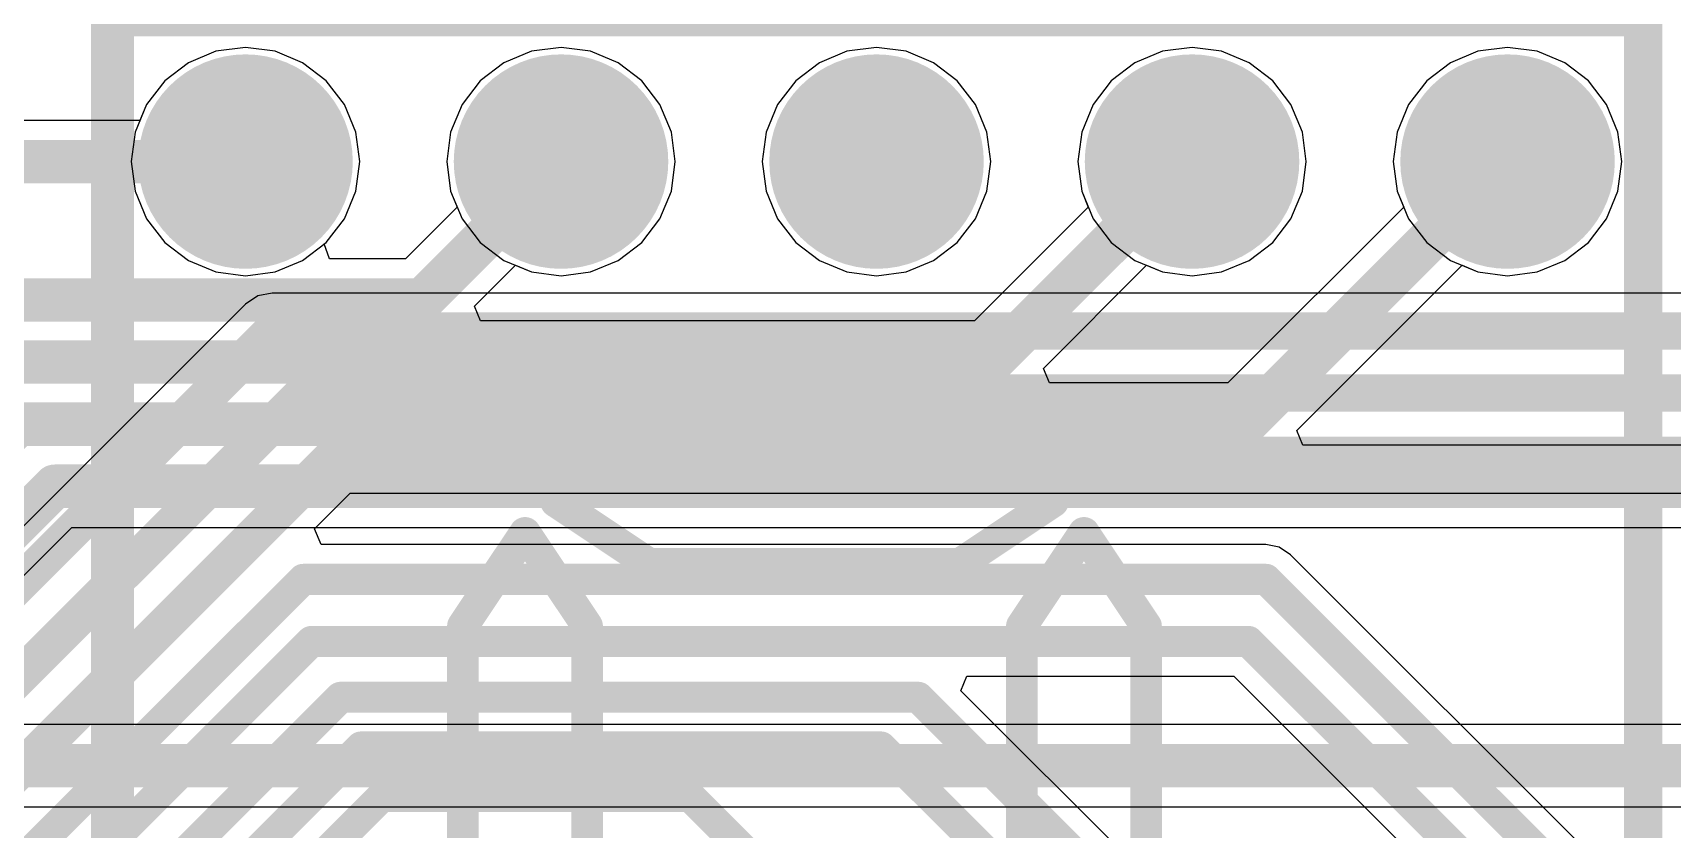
# Model space of a CAD drawing. Header units: millimetres. Extents: x 118 to 288, y 159 to 220.
# Drawn here: x 196.32 to 209.52, y 199.01 to 205.43 of the extents above; entities that cross this region are included whole.
import ezdxf

# ---------------------------------------------------------------- set-up
doc = ezdxf.new("R2010")
doc.units = ezdxf.units.MM
for name, color, linetype in [('BottomLayer', 5, 'Continuous'), ('BottomSolder', 6, 'Continuous'), ('InternalPlane1', 76, 'Continuous'), ('InternalPlane2', 16, 'Continuous'), ('Mechanical1', 6, 'Continuous'), ('MultiLayer', 9, 'Continuous'), ('PadHoleLayer', 156, 'Continuous'), ('TopLayer', 1, 'Continuous'), ('TopOverlay', 2, 'Continuous'), ('TopSolder', 216, 'Continuous')]:
    doc.layers.add(name, color=color, linetype=linetype)

# ---------------------------------------------------------------- blocks, each defined once
blk = doc.blocks.new('TDSR1350_97')
at = {"layer": 'BottomLayer', "const_width": 0.762}
for points in [[(-5.460999999999999, 7.619999999999999, 1), (-4.699, 7.619999999999999, 1)], [(-2.921, 7.619999999999999, 1), (-2.159, 7.619999999999999, 1)], [(-0.381, 7.619999999999999, 1), (0.381, 7.619999999999999, 1)], [(2.159, 7.619999999999999, 1), (2.921, 7.619999999999999, 1)], [(4.699, 7.619999999999999, 1), (5.460999999999999, 7.619999999999999, 1)]]:
    blk.add_lwpolyline(points, format="xyb", close=True, dxfattribs=at)
at = {"layer": 'BottomSolder', "const_width": 0.8635999999999999}
for points in [[(-5.5118, 7.619999999999999, 1), (-4.6482, 7.619999999999999, 1)], [(-2.9718, 7.619999999999999, 1), (-2.1082, 7.619999999999999, 1)], [(-0.4318, 7.619999999999999, 1), (0.4318, 7.619999999999999, 1)], [(2.1082, 7.619999999999999, 1), (2.9718, 7.619999999999999, 1)], [(4.6482, 7.619999999999999, 1), (5.5118, 7.619999999999999, 1)]]:
    blk.add_lwpolyline(points, format="xyb", close=True, dxfattribs=at)
at = {"layer": 'InternalPlane1', "const_width": 0.635}
for points in [[(-5.3975, 7.619999999999999, 1), (-4.762499999999999, 7.619999999999999, 1)], [(-2.8575, 7.619999999999999, 1), (-2.2225, 7.619999999999999, 1)], [(-0.3175, 7.619999999999999, 1), (0.3175, 7.619999999999999, 1)], [(2.2225, 7.619999999999999, 1), (2.8575, 7.619999999999999, 1)], [(4.762499999999999, 7.619999999999999, 1), (5.3975, 7.619999999999999, 1)]]:
    blk.add_lwpolyline(points, format="xyb", close=True, dxfattribs=at)
at = {"layer": 'InternalPlane2', "const_width": 0.635}
for points in [[(-5.3975, 7.619999999999999, 1), (-4.762499999999999, 7.619999999999999, 1)], [(-2.8575, 7.619999999999999, 1), (-2.2225, 7.619999999999999, 1)], [(2.2225, 7.619999999999999, 1), (2.8575, 7.619999999999999, 1)], [(4.762499999999999, 7.619999999999999, 1), (5.3975, 7.619999999999999, 1)]]:
    blk.add_lwpolyline(points, format="xyb", close=True, dxfattribs=at)
at = {"layer": 'MultiLayer', "const_width": 0.762}
for points in [[(-5.460999999999999, 7.619999999999999, 1), (-4.699, 7.619999999999999, 1)], [(-2.921, 7.619999999999999, 1), (-2.159, 7.619999999999999, 1)], [(-0.381, 7.619999999999999, 1), (0.381, 7.619999999999999, 1)], [(2.159, 7.619999999999999, 1), (2.921, 7.619999999999999, 1)], [(4.699, 7.619999999999999, 1), (5.460999999999999, 7.619999999999999, 1)]]:
    blk.add_lwpolyline(points, format="xyb", close=True, dxfattribs=at)
at = {"layer": 'PadHoleLayer', "const_width": 0.381}
for points in [[(-5.270499999999999, 7.619999999999999, 1), (-4.8895, 7.619999999999999, 1)], [(-2.7305, 7.619999999999999, 1), (-2.3495, 7.619999999999999, 1)], [(-0.1905, 7.619999999999999, 1), (0.1905, 7.619999999999999, 1)], [(2.3495, 7.619999999999999, 1), (2.7305, 7.619999999999999, 1)], [(4.8895, 7.619999999999999, 1), (5.270499999999999, 7.619999999999999, 1)]]:
    blk.add_lwpolyline(points, format="xyb", close=True, dxfattribs=at)
at = {"layer": 'TopLayer', "const_width": 0.762}
for points in [[(-5.460999999999999, 7.619999999999999, 1), (-4.699, 7.619999999999999, 1)], [(-2.921, 7.619999999999999, 1), (-2.159, 7.619999999999999, 1)], [(-0.381, 7.619999999999999, 1), (0.381, 7.619999999999999, 1)], [(2.159, 7.619999999999999, 1), (2.921, 7.619999999999999, 1)], [(4.699, 7.619999999999999, 1), (5.460999999999999, 7.619999999999999, 1)]]:
    blk.add_lwpolyline(points, format="xyb", close=True, dxfattribs=at)
at = {"layer": 'TopOverlay', "const_width": 0.254}
for points in [[(-6.10499922, -8.74499902), (-6.10499922, 8.75500154)], [(-6.10499922, 8.75500154), (6.14500168, 8.75500154)], [(6.14500168, -8.74499902), (6.14500168, 8.75500154)], [(-2.57999738, 4.8800004), (-1.82999888, 5.38000194)], [(-1.82999888, 5.38000194), (0.6700012, 5.38000194)], [(0.67000374, 5.3799994), (1.42000224, 4.8800004)], [(-2.57999738, 4.8800004), (-1.82999888, 4.380001399999999)], [(0.67000374, 4.37999886), (1.42000224, 4.8800004)], [(-3.32999842, 3.87999986), (-2.82999942, 4.62999836)], [(-2.82999942, 4.62999836), (-2.32999788, 3.87999986)], [(1.17000274, 3.8800024), (1.67000174, 4.6300009)], [(1.67000174, 4.6300009), (2.17000328, 3.8800024)], [(-1.82999888, 4.380001399999999), (0.6700012, 4.380001399999999)], [(-3.32999842, 1.37999978), (-3.32999842, 3.87999986)], [(-2.32999788, 1.37999978), (-2.32999788, 3.87999986)], [(1.1700002, 1.37999978), (1.1700002, 3.87999986)], [(2.17000074, 1.37999978), (2.17000074, 3.87999986)]]:
    blk.add_lwpolyline(points, dxfattribs=at)
at = {"layer": 'TopOverlay', "const_width": 0.127}
for points in [[(-6.168499219999999, 8.75500154, 1), (-6.04149922, 8.75500154, 1)], [(-6.168499219999999, 8.75500154, 1), (-6.04149922, 8.75500154, 1)], [(6.08150168, 8.75500154, 1), (6.208501679999999, 8.75500154, 1)], [(6.08150168, 8.75500154, 1), (6.208501679999999, 8.75500154, 1)], [(-1.89349888, 5.38000194, 1), (-1.76649888, 5.38000194, 1)], [(-1.89349888, 5.38000194, 1), (-1.76649888, 5.38000194, 1)], [(0.6065012, 5.38000194, 1), (0.7335012, 5.38000194, 1)], [(0.60650374, 5.3799994, 1), (0.73350374, 5.3799994, 1)], [(-2.64349738, 4.8800004, 1), (-2.51649738, 4.8800004, 1)], [(-2.64349738, 4.8800004, 1), (-2.51649738, 4.8800004, 1)], [(1.35650224, 4.8800004, 1), (1.48350224, 4.8800004, 1)], [(1.35650224, 4.8800004, 1), (1.48350224, 4.8800004, 1)], [(-2.89349942, 4.62999836, 1), (-2.76649942, 4.62999836, 1)], [(-2.89349942, 4.62999836, 1), (-2.76649942, 4.62999836, 1)], [(1.60650174, 4.6300009, 1), (1.73350174, 4.6300009, 1)], [(1.60650174, 4.6300009, 1), (1.73350174, 4.6300009, 1)], [(-1.89349888, 4.380001399999999, 1), (-1.76649888, 4.380001399999999, 1)], [(-1.89349888, 4.380001399999999, 1), (-1.76649888, 4.380001399999999, 1)], [(0.6065012, 4.380001399999999, 1), (0.7335012, 4.380001399999999, 1)], [(0.60650374, 4.37999886, 1), (0.73350374, 4.37999886, 1)], [(-3.39349842, 3.87999986, 1), (-3.26649842, 3.87999986, 1)], [(-3.39349842, 3.87999986, 1), (-3.26649842, 3.87999986, 1)], [(-2.39349788, 3.87999986, 1), (-2.26649788, 3.87999986, 1)], [(-2.39349788, 3.87999986, 1), (-2.26649788, 3.87999986, 1)], [(1.1065002, 3.87999986, 1), (1.2335002, 3.87999986, 1)], [(1.10650274, 3.8800024, 1), (1.23350274, 3.8800024, 1)], [(2.10650074, 3.87999986, 1), (2.23350074, 3.87999986, 1)], [(2.10650328, 3.8800024, 1), (2.23350328, 3.8800024, 1)]]:
    blk.add_lwpolyline(points, format="xyb", close=True, dxfattribs=at)
at = {"layer": 'TopSolder', "const_width": 0.8635999999999999}
for points in [[(-5.5118, 7.619999999999999, 1), (-4.6482, 7.619999999999999, 1)], [(-2.9718, 7.619999999999999, 1), (-2.1082, 7.619999999999999, 1)], [(-0.4318, 7.619999999999999, 1), (0.4318, 7.619999999999999, 1)], [(2.1082, 7.619999999999999, 1), (2.9718, 7.619999999999999, 1)], [(4.6482, 7.619999999999999, 1), (5.5118, 7.619999999999999, 1)]]:
    blk.add_lwpolyline(points, format="xyb", close=True, dxfattribs=at)

msp = doc.modelspace()

# ---------------------------------------------------------------- linework, layer by layer
at = {"layer": 'BottomLayer'}
for p, q in [((197.79676722, 205.27791558), (197.57491092, 205.18602092)), ((198.0348465, 205.30925918), (197.79676722, 205.27791558)), ((198.27292578, 205.27791558), (198.0348465, 205.30925918)), ((198.49478208, 205.18602092), (198.27292578, 205.27791558)), ((200.33676722, 205.27791558), (200.11491092, 205.18602092)), ((200.5748465, 205.30925918), (200.33676722, 205.27791558)), ((200.81292578, 205.27791558), (200.5748465, 205.30925918)), ((201.03478208, 205.18602092), (200.81292578, 205.27791558)), ((202.87676722, 205.27791558), (202.65491092, 205.18602092)), ((203.1148465, 205.30925918), (202.87676722, 205.27791558)), ((203.35292578, 205.27791558), (203.1148465, 205.30925918)), ((203.57478208, 205.18602092), (203.35292578, 205.27791558)), ((205.41676722, 205.27791558), (205.19491092, 205.18602092)), ((205.6548465, 205.30925918), (205.41676722, 205.27791558)), ((205.89292578, 205.27791558), (205.6548465, 205.30925918)), ((206.11478208, 205.18602092), (205.89292578, 205.27791558)), ((207.95676722, 205.27791558), (207.73491092, 205.18602092)), ((208.1948465, 205.30925918), (207.95676722, 205.27791558)), ((208.43292578, 205.27791558), (208.1948465, 205.30925918)), ((208.65478208, 205.18602092), (208.43292578, 205.27791558)), ((197.57491092, 205.18602092), (197.38440076, 205.0398363)), ((198.68529224, 205.0398363), (198.49478208, 205.18602092)), ((200.11491092, 205.18602092), (199.92440076, 205.0398363)), ((201.22529224, 205.0398363), (201.03478208, 205.18602092)), ((202.65491092, 205.18602092), (202.46440076, 205.0398363)), ((203.76529224, 205.0398363), (203.57478208, 205.18602092)), ((205.19491092, 205.18602092), (205.00440076, 205.0398363)), ((206.30529224, 205.0398363), (206.11478208, 205.18602092)), ((207.73491092, 205.18602092), (207.54440076, 205.0398363)), ((208.84529224, 205.0398363), (208.65478208, 205.18602092)), ((197.38440076, 205.0398363), (197.23821614, 204.8493236)), ((198.83147686, 204.8493236), (198.68529224, 205.0398363)), ((199.92440076, 205.0398363), (199.77821614, 204.8493236)), ((201.37147686, 204.8493236), (201.22529224, 205.0398363)), ((202.46440076, 205.0398363), (202.31821614, 204.8493236)), ((203.91147686, 204.8493236), (203.76529224, 205.0398363)), ((205.00440076, 205.0398363), (204.85821614, 204.8493236)), ((206.45147686, 204.8493236), (206.30529224, 205.0398363)), ((207.54440076, 205.0398363), (207.39821614, 204.8493236)), ((208.99147686, 204.8493236), (208.84529224, 205.0398363)), ((197.23821614, 204.8493236), (197.14632148, 204.62746984)), ((198.92337152, 204.62746984), (198.83147686, 204.8493236)), ((199.77821614, 204.8493236), (199.68632148, 204.62746984)), ((201.46337152, 204.62746984), (201.37147686, 204.8493236)), ((202.31821614, 204.8493236), (202.22632148, 204.62746984)), ((204.00337152, 204.62746984), (203.91147686, 204.8493236)), ((204.85821614, 204.8493236), (204.76632148, 204.62746984)), ((206.54337152, 204.62746984), (206.45147686, 204.8493236)), ((207.39821614, 204.8493236), (207.30632148, 204.62746984)), ((209.08337152, 204.62746984), (208.99147686, 204.8493236)), ((197.14632148, 204.62746984), (197.11497788, 204.38939056)), ((198.95471512, 204.38939056), (198.92337152, 204.62746984)), ((199.68632148, 204.62746984), (199.65497788, 204.38939056)), ((201.49471512, 204.38939056), (201.46337152, 204.62746984)), ((202.22632148, 204.62746984), (202.19497788, 204.38939056)), ((204.03471512, 204.38939056), (204.00337152, 204.62746984)), ((204.76632148, 204.62746984), (204.73497788, 204.38939056)), ((206.57471512, 204.38939056), (206.54337152, 204.62746984)), ((207.30632148, 204.62746984), (207.27497788, 204.38939056)), ((209.11471512, 204.38939056), (209.08337152, 204.62746984)), ((197.11497788, 204.38939056), (197.14632148, 204.15131128)), ((198.92337152, 204.15131128), (198.95471512, 204.38939056)), ((199.65497788, 204.38939056), (199.68632148, 204.15131128)), ((201.46337152, 204.15131128), (201.49471512, 204.38939056)), ((202.19497788, 204.38939056), (202.22632148, 204.15131128)), ((204.00337152, 204.15131128), (204.03471512, 204.38939056)), ((204.73497788, 204.38939056), (204.76632148, 204.15131128)), ((206.54337152, 204.15131128), (206.57471512, 204.38939056)), ((207.27497788, 204.38939056), (207.30632148, 204.15131128)), ((209.08337152, 204.15131128), (209.11471512, 204.38939056)), ((197.14632148, 204.15131128), (197.23821614, 203.92945752)), ((198.83147686, 203.92945752), (198.92337152, 204.15131128)), ((199.68632148, 204.15131128), (199.77821614, 203.92945752)), ((201.37147686, 203.92945752), (201.46337152, 204.15131128)), ((202.22632148, 204.15131128), (202.31821614, 203.92945752)), ((203.91147686, 203.92945752), (204.00337152, 204.15131128)), ((204.76632148, 204.15131128), (204.85821614, 203.92945752)), ((206.45147686, 203.92945752), (206.54337152, 204.15131128)), ((207.30632148, 204.15131128), (207.39821614, 203.92945752)), ((208.99147686, 203.92945752), (209.08337152, 204.15131128)), ((197.23821614, 203.92945752), (197.38440076, 203.73894482)), ((198.68529224, 203.73894482), (198.83147686, 203.92945752)), ((199.77821614, 203.92945752), (199.92440076, 203.73894482)), ((201.22529224, 203.73894482), (201.37147686, 203.92945752)), ((202.31821614, 203.92945752), (202.46440076, 203.73894482)), ((203.76529224, 203.73894482), (203.91147686, 203.92945752)), ((204.85821614, 203.92945752), (205.00440076, 203.73894482)), ((206.30529224, 203.73894482), (206.45147686, 203.92945752)), ((207.39821614, 203.92945752), (207.54440076, 203.73894482)), ((208.84529224, 203.73894482), (208.99147686, 203.92945752)), ((197.38440076, 203.73894482), (197.57491092, 203.5927602)), ((198.49478208, 203.5927602), (198.68529224, 203.73894482)), ((199.92440076, 203.73894482), (200.11491092, 203.5927602)), ((201.03478208, 203.5927602), (201.22529224, 203.73894482)), ((202.46440076, 203.73894482), (202.65491092, 203.5927602)), ((203.57478208, 203.5927602), (203.76529224, 203.73894482)), ((205.00440076, 203.73894482), (205.19491092, 203.5927602)), ((206.11478208, 203.5927602), (206.30529224, 203.73894482)), ((207.54440076, 203.73894482), (207.73491092, 203.5927602)), ((208.65478208, 203.5927602), (208.84529224, 203.73894482)), ((197.57491092, 203.5927602), (197.79676722, 203.50086554)), ((198.27292578, 203.50086554), (198.49478208, 203.5927602)), ((200.11491092, 203.5927602), (200.33676722, 203.50086554)), ((200.81292578, 203.50086554), (201.03478208, 203.5927602)), ((202.65491092, 203.5927602), (202.87676722, 203.50086554)), ((203.35292578, 203.50086554), (203.57478208, 203.5927602)), ((205.19491092, 203.5927602), (205.41676722, 203.50086554)), ((205.89292578, 203.50086554), (206.11478208, 203.5927602)), ((207.73491092, 203.5927602), (207.95676722, 203.50086554)), ((208.43292578, 203.50086554), (208.65478208, 203.5927602)), ((197.79676722, 203.50086554), (198.0348465, 203.46952194)), ((198.0348465, 203.46952194), (198.27292578, 203.50086554)), ((200.33676722, 203.50086554), (200.5748465, 203.46952194)), ((200.5748465, 203.46952194), (200.81292578, 203.50086554)), ((202.87676722, 203.50086554), (203.1148465, 203.46952194)), ((203.1148465, 203.46952194), (203.35292578, 203.50086554)), ((205.41676722, 203.50086554), (205.6548465, 203.46952194)), ((205.6548465, 203.46952194), (205.89292578, 203.50086554)), ((207.95676722, 203.50086554), (208.1948465, 203.46952194)), ((208.1948465, 203.46952194), (208.43292578, 203.50086554)), ((198.13294384, 203.30759186), (198.03371112, 203.2412877)), ((198.24999974, 203.33087604), (198.13294384, 203.30759186)), ((211.18638484, 203.33087604), (198.24999974, 203.33087604)), ((198.03370604, 203.24128008), (194.53851364, 199.74609022)), ((198.03371112, 203.2412877), (198.03370604, 203.24128008)), ((198.58996604, 201.43238606), (198.87670156, 201.71912158)), ((198.87670156, 201.71912158), (210.78690888, 201.71912158)), ((198.64257198, 201.30538606), (198.58996604, 201.43238606)), ((206.24999898, 201.30538606), (198.64257198, 201.30538606)), ((206.35729874, 201.28404244), (206.24999898, 201.30538606)), ((206.44826122, 201.22326278), (206.35729874, 201.28404244)), ((208.94317622, 198.72834778), (206.44826122, 201.22326278)), ((203.79424316, 200.12728072), (203.84284606, 200.24461348)), ((203.84284606, 200.24461348), (205.99203658, 200.24461348)), ((205.99203658, 200.24461348), (207.3895776, 198.84707246)), ((205.17826376, 198.74326012), (203.79424316, 200.12728072))]:
    msp.add_line(p, q, dxfattribs=at)
for points, const_width in [([(192.2221835, 196.99718284), (198.24999974, 203.02499908)], 0.2999994), ([(198.24999974, 203.02499908), (211.18639754, 203.02499908)], 0.2999994), ([(192.50000108, 196.52499938), (198.50000178, 202.52500008)], 0.2999994), ([(198.50000178, 202.52500008), (211.05000208, 202.52500008)], 0.2999994), ([(192.75000312, 196.02500038), (198.75000128, 202.02499854)], 0.2999994), ([(198.75000128, 202.02499854), (210.91360916, 202.02499854)], 0.2999994), ([(193.00000008, 195.52499884), (198.50000178, 201.02500054)], 0.2499995), ([(198.50000178, 201.02500054), (206.24999898, 201.02500054)], 0.2499995), ([(206.24999898, 201.02500054), (208.79000152, 198.484998)], 0.2499995), ([(192.31568598, 194.27500134), (198.56568364, 200.524999)], 0.2499995), ([(198.56568364, 200.524999), (206.10817554, 200.524999)], 0.2499995), ([(206.10817554, 200.524999), (208.09500164, 198.5381729)], 0.2499995), ([(192.50000362, 193.77500234), (198.79999864, 200.07499736)], 0.2499995), ([(198.79999864, 200.07499736), (201.28431168, 200.07499736)], 0.2499995), ([(201.28431168, 200.07499736), (201.28431422, 200.0749999)], 0.2499995), ([(201.28431422, 200.0749999), (203.4499995, 200.0749999)], 0.2499995), ([(203.4499995, 200.0749999), (204.98000152, 198.54499788)], 0.2499995), ([(188.49068474, 189.20000006), (198.96568284, 199.67499816)], 0.2499995), ([(198.96568284, 199.67499816), (201.44999588, 199.67499816)], 0.2499995), ([(201.44999588, 199.67499816), (201.44999842, 199.6750007)], 0.2499995), ([(201.44999842, 199.6750007), (203.1500001, 199.6750007)], 0.2499995), ([(203.1500001, 199.6750007), (204.28500164, 198.53999916)], 0.2499995), ([(188.63136772, 188.77499964), (199.13136704, 199.27499896)], 0.2499995), ([(199.13136704, 199.27499896), (201.61568008, 199.27499896)], 0.2499995), ([(201.61568008, 199.27499896), (201.61568262, 199.2750015)], 0.2499995), ([(201.61568262, 199.2750015), (202.44000152, 198.4506826)], 0.2499995)]:
    msp.add_lwpolyline(points, dxfattribs=dict(at, const_width=const_width))
for points, const_width in [([(198.17500116, 203.02499908, 1), (198.32499832, 203.02499908, 1)], 0.1499997), ([(198.17500116, 203.02499908, 1), (198.32499832, 203.02499908, 1)], 0.1499997), ([(198.4250032, 202.52500008, 1), (198.57500036, 202.52500008, 1)], 0.1499997), ([(198.4250032, 202.52500008, 1), (198.57500036, 202.52500008, 1)], 0.1499997), ([(198.6750027, 202.02499854, 1), (198.82499986, 202.02499854, 1)], 0.1499997), ([(198.6750027, 202.02499854, 1), (198.82499986, 202.02499854, 1)], 0.1499997), ([(198.43750254, 201.02500054, 1), (198.56250102, 201.02500054, 1)], 0.12499848), ([(198.43750254, 201.02500054, 1), (198.56250102, 201.02500054, 1)], 0.12499848), ([(206.18749974, 201.02500054, 1), (206.31249822, 201.02500054, 1)], 0.12499848), ([(206.18749974, 201.02500054, 1), (206.31249822, 201.02500054, 1)], 0.12499848), ([(198.5031844, 200.524999, 1), (198.62818288, 200.524999, 1)], 0.12499848), ([(198.5031844, 200.524999, 1), (198.62818288, 200.524999, 1)], 0.12499848), ([(206.0456763, 200.524999, 1), (206.17067478, 200.524999, 1)], 0.12499848), ([(206.0456763, 200.524999, 1), (206.17067478, 200.524999, 1)], 0.12499848), ([(198.7374994, 200.07499736, 1), (198.86249788, 200.07499736, 1)], 0.12499848), ([(198.7374994, 200.07499736, 1), (198.86249788, 200.07499736, 1)], 0.12499848), ([(201.22181244, 200.07499736, 1), (201.34681092, 200.07499736, 1)], 0.12499848), ([(201.22181244, 200.07499736, 1), (201.34681092, 200.07499736, 1)], 0.12499848), ([(201.22181498, 200.0749999, 1), (201.34681346, 200.0749999, 1)], 0.12499848), ([(201.22181498, 200.0749999, 1), (201.34681346, 200.0749999, 1)], 0.12499848), ([(203.38750026, 200.0749999, 1), (203.51249874, 200.0749999, 1)], 0.12499848), ([(203.38750026, 200.0749999, 1), (203.51249874, 200.0749999, 1)], 0.12499848), ([(198.9031836, 199.67499816, 1), (199.02818208, 199.67499816, 1)], 0.12499848), ([(198.9031836, 199.67499816, 1), (199.02818208, 199.67499816, 1)], 0.12499848), ([(201.38749664, 199.67499816, 1), (201.51249512, 199.67499816, 1)], 0.12499848), ([(201.38749664, 199.67499816, 1), (201.51249512, 199.67499816, 1)], 0.12499848), ([(201.38749918, 199.6750007, 1), (201.51249766, 199.6750007, 1)], 0.12499848), ([(201.38749918, 199.6750007, 1), (201.51249766, 199.6750007, 1)], 0.12499848), ([(203.08750086, 199.6750007, 1), (203.21249934, 199.6750007, 1)], 0.12499848), ([(203.08750086, 199.6750007, 1), (203.21249934, 199.6750007, 1)], 0.12499848), ([(199.0688678, 199.27499896, 1), (199.19386628, 199.27499896, 1)], 0.12499848), ([(199.0688678, 199.27499896, 1), (199.19386628, 199.27499896, 1)], 0.12499848), ([(201.55318084, 199.27499896, 1), (201.67817932, 199.27499896, 1)], 0.12499848), ([(201.55318084, 199.27499896, 1), (201.67817932, 199.27499896, 1)], 0.12499848), ([(201.55318338, 199.2750015, 1), (201.67818186, 199.2750015, 1)], 0.12499848), ([(201.55318338, 199.2750015, 1), (201.67818186, 199.2750015, 1)], 0.12499848)]:
    msp.add_lwpolyline(points, format="xyb", close=True, dxfattribs=dict(at, const_width=const_width))
at = {"layer": 'Mechanical1', "const_width": 0.2499995}
for points in [[(196.9148462, 187.86939058), (196.9148462, 205.66939054)], [(209.3148468, 187.86939058), (209.3148468, 205.66939054)]]:
    msp.add_lwpolyline(points, dxfattribs=at)
at = {"layer": 'TopLayer'}
for p, q in [((197.79676722, 205.27791558), (197.57491092, 205.18602092)), ((198.0348465, 205.30925918), (197.79676722, 205.27791558)), ((198.27292578, 205.27791558), (198.0348465, 205.30925918)), ((198.49478208, 205.18602092), (198.27292578, 205.27791558)), ((200.33676722, 205.27791558), (200.11491092, 205.18602092)), ((200.5748465, 205.30925918), (200.33676722, 205.27791558)), ((200.81292578, 205.27791558), (200.5748465, 205.30925918)), ((201.03478208, 205.18602092), (200.81292578, 205.27791558)), ((202.87676722, 205.27791558), (202.65491092, 205.18602092)), ((203.1148465, 205.30925918), (202.87676722, 205.27791558)), ((203.35292578, 205.27791558), (203.1148465, 205.30925918)), ((203.57478208, 205.18602092), (203.35292578, 205.27791558)), ((205.41676722, 205.27791558), (205.19491092, 205.18602092)), ((205.6548465, 205.30925918), (205.41676722, 205.27791558)), ((205.89292578, 205.27791558), (205.6548465, 205.30925918)), ((206.11478208, 205.18602092), (205.89292578, 205.27791558)), ((207.95676722, 205.27791558), (207.73491092, 205.18602092)), ((208.1948465, 205.30925918), (207.95676722, 205.27791558)), ((208.43292578, 205.27791558), (208.1948465, 205.30925918)), ((208.65478208, 205.18602092), (208.43292578, 205.27791558)), ((197.57491092, 205.18602092), (197.38440076, 205.0398363)), ((198.68529224, 205.0398363), (198.49478208, 205.18602092)), ((200.11491092, 205.18602092), (199.92440076, 205.0398363)), ((201.22529224, 205.0398363), (201.03478208, 205.18602092)), ((202.65491092, 205.18602092), (202.46440076, 205.0398363)), ((203.76529224, 205.0398363), (203.57478208, 205.18602092)), ((205.19491092, 205.18602092), (205.00440076, 205.0398363)), ((206.30529224, 205.0398363), (206.11478208, 205.18602092)), ((207.73491092, 205.18602092), (207.54440076, 205.0398363)), ((208.84529224, 205.0398363), (208.65478208, 205.18602092)), ((197.38440076, 205.0398363), (197.23821614, 204.8493236)), ((198.83147686, 204.8493236), (198.68529224, 205.0398363)), ((199.92440076, 205.0398363), (199.77821614, 204.8493236)), ((201.37147686, 204.8493236), (201.22529224, 205.0398363)), ((202.46440076, 205.0398363), (202.31821614, 204.8493236)), ((203.91147686, 204.8493236), (203.76529224, 205.0398363)), ((205.00440076, 205.0398363), (204.85821614, 204.8493236)), ((206.45147686, 204.8493236), (206.30529224, 205.0398363)), ((207.54440076, 205.0398363), (207.39821614, 204.8493236)), ((208.99147686, 204.8493236), (208.84529224, 205.0398363)), ((197.23821614, 204.8493236), (197.1849625, 204.72075642)), ((198.92337152, 204.62746984), (198.83147686, 204.8493236)), ((199.77821614, 204.8493236), (199.68632148, 204.62746984)), ((201.46337152, 204.62746984), (201.37147686, 204.8493236)), ((202.31821614, 204.8493236), (202.22632148, 204.62746984)), ((204.00337152, 204.62746984), (203.91147686, 204.8493236)), ((204.85821614, 204.8493236), (204.76632148, 204.62746984)), ((206.54337152, 204.62746984), (206.45147686, 204.8493236)), ((207.39821614, 204.8493236), (207.30632148, 204.62746984)), ((209.08337152, 204.62746984), (208.99147686, 204.8493236)), ((197.1849625, 204.72075642), (194.86439056, 204.72075642)), ((198.95471512, 204.38939056), (198.92337152, 204.62746984)), ((199.68632148, 204.62746984), (199.65497788, 204.38939056)), ((201.49471512, 204.38939056), (201.46337152, 204.62746984)), ((202.22632148, 204.62746984), (202.19497788, 204.38939056)), ((204.03471512, 204.38939056), (204.00337152, 204.62746984)), ((204.76632148, 204.62746984), (204.73497788, 204.38939056)), ((206.57471512, 204.38939056), (206.54337152, 204.62746984)), ((207.30632148, 204.62746984), (207.27497788, 204.38939056)), ((209.11471512, 204.38939056), (209.08337152, 204.62746984)), ((198.92337152, 204.15131128), (198.95471512, 204.38939056)), ((199.65497788, 204.38939056), (199.68632148, 204.15131128)), ((201.46337152, 204.15131128), (201.49471512, 204.38939056)), ((202.19497788, 204.38939056), (202.22632148, 204.15131128)), ((204.00337152, 204.15131128), (204.03471512, 204.38939056)), ((204.73497788, 204.38939056), (204.76632148, 204.15131128)), ((206.54337152, 204.15131128), (206.57471512, 204.38939056)), ((207.27497788, 204.38939056), (207.30632148, 204.15131128)), ((209.08337152, 204.15131128), (209.11471512, 204.38939056)), ((198.83147686, 203.92945752), (198.92337152, 204.15131128)), ((199.68632148, 204.15131128), (199.73957766, 204.02274156)), ((201.37147686, 203.92945752), (201.46337152, 204.15131128)), ((202.22632148, 204.15131128), (202.31821614, 203.92945752)), ((203.91147686, 203.92945752), (204.00337152, 204.15131128)), ((204.76632148, 204.15131128), (204.81957766, 204.02274156)), ((206.45147686, 203.92945752), (206.54337152, 204.15131128)), ((207.30632148, 204.15131128), (207.35957766, 204.02274156)), ((208.99147686, 203.92945752), (209.08337152, 204.15131128)), ((198.68529224, 203.73894482), (198.83147686, 203.92945752)), ((199.73957766, 204.02274156), (199.32320054, 203.60636444)), ((201.22529224, 203.73894482), (201.37147686, 203.92945752)), ((202.31821614, 203.92945752), (202.46440076, 203.73894482)), ((203.76529224, 203.73894482), (203.91147686, 203.92945752)), ((204.81957766, 204.02274156), (203.90320154, 203.10636544)), ((207.35957766, 204.02274156), (205.94320254, 202.60636644)), ((206.30529224, 203.73894482), (206.45147686, 203.92945752)), ((208.84529224, 203.73894482), (208.99147686, 203.92945752)), ((198.6692369, 203.72662582), (198.68529224, 203.73894482)), ((198.71005978, 203.60636444), (198.6692369, 203.72662582)), ((201.03478208, 203.5927602), (201.22529224, 203.73894482)), ((202.46440076, 203.73894482), (202.65491092, 203.5927602)), ((203.57478208, 203.5927602), (203.76529224, 203.73894482)), ((206.11478208, 203.5927602), (206.30529224, 203.73894482)), ((208.65478208, 203.5927602), (208.84529224, 203.73894482)), ((199.32320054, 203.60636444), (198.71005978, 203.60636444)), ((199.87777652, 203.2236982), (200.2081975, 203.55411918)), ((200.2081975, 203.55411918), (200.33676722, 203.50086554)), ((200.81292578, 203.50086554), (201.03478208, 203.5927602)), ((202.65491092, 203.5927602), (202.87676722, 203.50086554)), ((203.35292578, 203.50086554), (203.57478208, 203.5927602)), ((204.45777752, 202.7236992), (205.2881975, 203.55411918)), ((205.2881975, 203.55411918), (205.41676722, 203.50086554)), ((205.89292578, 203.50086554), (206.11478208, 203.5927602)), ((206.49777344, 202.22369766), (207.8281975, 203.55411918)), ((207.8281975, 203.55411918), (207.95676722, 203.50086554)), ((208.43292578, 203.50086554), (208.65478208, 203.5927602)), ((200.33676722, 203.50086554), (200.5748465, 203.46952194)), ((200.5748465, 203.46952194), (200.81292578, 203.50086554)), ((202.87676722, 203.50086554), (203.1148465, 203.46952194)), ((203.1148465, 203.46952194), (203.35292578, 203.50086554)), ((205.41676722, 203.50086554), (205.6548465, 203.46952194)), ((205.6548465, 203.46952194), (205.89292578, 203.50086554)), ((207.95676722, 203.50086554), (208.1948465, 203.46952194)), ((208.1948465, 203.46952194), (208.43292578, 203.50086554)), ((199.92637688, 203.10636544), (199.87777652, 203.2236982)), ((203.90320154, 203.10636544), (199.92637688, 203.10636544)), ((204.50637788, 202.60636644), (204.45777752, 202.7236992)), ((205.94320254, 202.60636644), (204.50637788, 202.60636644)), ((206.54637634, 202.1063649), (206.49777344, 202.22369766)), ((212.93788248, 202.1063649), (206.54637634, 202.1063649)), ((195.16732112, 199.97369708), (196.63725722, 201.44363318)), ((196.63725722, 201.44363318), (213.35045468, 201.44363318)), ((210.50000064, 199.85636432), (195.21592148, 199.85636432)), ((195.44946686, 199.1936326), (210.36274666, 199.1936326))]:
    msp.add_line(p, q, dxfattribs=at)
at = {"layer": 'TopLayer', "const_width": 0.3499993}
for points in [[(194.86439056, 204.38939056), (198.0348465, 204.38939056)], [(199.46045452, 203.27499858), (200.5748465, 204.38939056)], [(204.04045552, 202.77499958), (205.6548465, 204.38939056)], [(206.08045652, 202.27500058), (208.1948465, 204.38939056)], [(194.49999962, 203.27499858), (199.46045452, 203.27499858)], [(194.7071036, 202.77499958), (204.04045552, 202.77499958)], [(193.2750008, 199.34540522), (196.20459616, 202.27500058)], [(196.20459616, 202.27500058), (206.08045652, 202.27500058)], [(193.9249995, 199.19999784), (196.5000007, 201.77499904)], [(196.5000007, 201.77499904), (213.35045468, 201.77499904)], [(194.99999862, 199.52499846), (210.50000064, 199.52499846)]]:
    msp.add_lwpolyline(points, dxfattribs=at)
at = {"layer": 'TopLayer', "const_width": 0.17499838}
for points in [[(197.94734604, 204.38939056, 1), (198.12234696, 204.38939056, 1)], [(200.48734604, 204.38939056, 1), (200.66234696, 204.38939056, 1)], [(205.56734604, 204.38939056, 1), (205.74234696, 204.38939056, 1)], [(208.10734604, 204.38939056, 1), (208.28234696, 204.38939056, 1)], [(199.37295406, 203.27499858, 1), (199.54795498, 203.27499858, 1)], [(199.37295406, 203.27499858, 1), (199.54795498, 203.27499858, 1)], [(203.95295506, 202.77499958, 1), (204.12795598, 202.77499958, 1)], [(203.95295506, 202.77499958, 1), (204.12795598, 202.77499958, 1)], [(196.1170957, 202.27500058, 1), (196.29209662, 202.27500058, 1)], [(196.1170957, 202.27500058, 1), (196.29209662, 202.27500058, 1)], [(205.99295606, 202.27500058, 1), (206.16795698, 202.27500058, 1)], [(205.99295606, 202.27500058, 1), (206.16795698, 202.27500058, 1)], [(196.41250024, 201.77499904, 1), (196.58750116, 201.77499904, 1)], [(196.41250024, 201.77499904, 1), (196.58750116, 201.77499904, 1)]]:
    msp.add_lwpolyline(points, format="xyb", close=True, dxfattribs=at)

# ---------------------------------------------------------------- block references
msp.add_blockref('TDSR1350_97', (203.1148465, 196.76939056))

doc.saveas('drawing.dxf')
